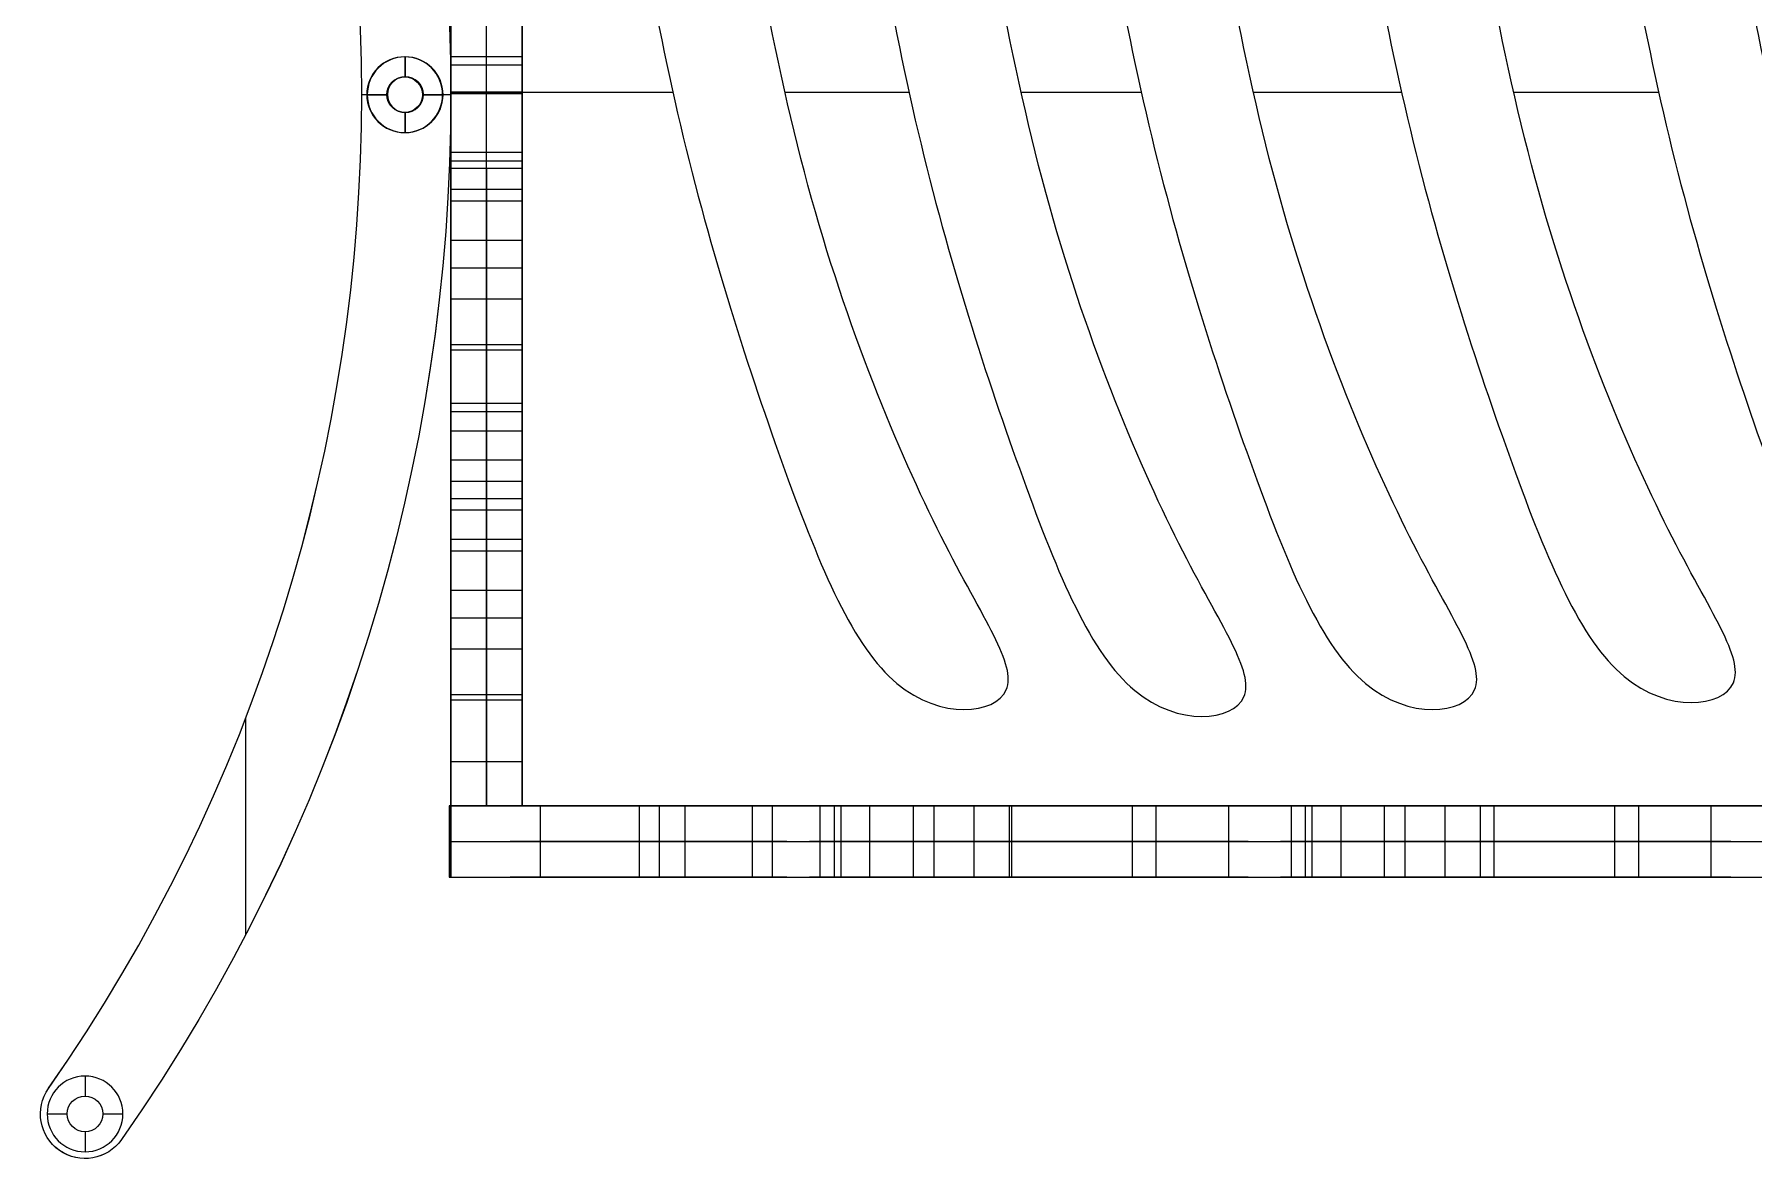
# Model space of a CAD drawing. Header units: millimetres. Extents: x -1400 to 322, y -767 to 376.
# Drawn here: x -1025.4 to -736.2, y 17 to 207 of the extents above; entities that cross this region are included whole.
import ezdxf

# ---------------------------------------------------------------- set-up
doc = ezdxf.new("R2010")
doc.units = ezdxf.units.MM
doc.layers.add('Default', color=18, linetype='Continuous', true_color=0x000000)

msp = doc.modelspace()

# ---------------------------------------------------------------- linework, layer by layer
at = {"layer": 'Default'}
for p, q in [((-955.33, 317.31, 14), (-955.33, 77.31, 14)), ((-955.33, 317.31, 26), (-955.33, 77.31, 26)), ((-955.33, 317.31, 20), (-955.33, 77.31, 20)), ((-955.33, 77.31, 106), (-955.33, 317.31, 106)), ((-949.33, 77.31, 106), (-949.33, 317.31, 106)), ((-943.33, 77.31, 106), (-943.33, 317.31, 106)), ((-955.33, 217.37, 66), (-955.33, 170.91, 66)), ((-943.33, 217.37, 66), (-943.33, 170.91, 66)), ((-955.33, 209.69, 36.17), (-955.33, 184.52, 36.17)), ((-943.33, 209.69, 36.17), (-943.33, 184.52, 36.17)), ((-963.11, 203.25, 65.85), (-963.11, 203.25, 45.85)), ((-963.11, 203.25, 65.85), (-963.11, 199.88, 65.85)), ((-963.11, 203.25, 45.85), (-963.11, 199.88, 45.85)), ((-963.03, 203.25, 39.83), (-963.03, 203.25, 19.83)), ((-963.03, 203.25, 39.83), (-963.03, 199.88, 39.83)), ((-963.03, 203.25, 19.83), (-963.03, 199.88, 19.83)), ((-943.33, 203.23, 74.46), (-955.33, 203.23, 74.46)), ((-963.11, 199.88, 65.85), (-963.11, 199.88, 45.85)), ((-963.03, 199.88, 39.83), (-963.03, 199.88, 19.83)), ((-963.01, 199.9, 19.95), (-963.01, 199.9, 13.95)), ((-963.01, 199.9, 45.95), (-963.01, 199.9, 39.95)), ((-963.01, 199.9, 71.95), (-963.01, 199.9, 65.95)), ((-943.33, 201.82, 90.55), (-955.33, 201.82, 90.55)), ((-970.33, 196.9, 19.95), (-970.33, 196.9, 13.95)), ((-970.33, 196.9, 19.95), (-966.01, 196.9, 19.95)), ((-970.33, 196.9, 13.95), (-966.01, 196.9, 13.95)), ((-970.33, 196.9, 45.95), (-970.33, 196.9, 39.95)), ((-970.33, 196.9, 45.95), (-966.01, 196.9, 45.95)), ((-970.33, 196.9, 39.95), (-966.01, 196.9, 39.95)), ((-970.33, 196.9, 71.95), (-970.33, 196.9, 65.95)), ((-970.33, 196.9, 71.95), (-966.01, 196.9, 71.95)), ((-970.33, 196.9, 65.95), (-966.01, 196.9, 65.95)), ((-969.48, 196.88, 65.85), (-969.48, 196.88, 45.85)), ((-969.48, 196.88, 65.85), (-966.11, 196.88, 65.85)), ((-969.48, 196.88, 45.85), (-966.11, 196.88, 45.85)), ((-969.4, 196.88, 39.83), (-969.4, 196.88, 19.83)), ((-969.4, 196.88, 39.83), (-966.03, 196.88, 39.83)), ((-969.4, 196.88, 19.83), (-966.03, 196.88, 19.83)), ((-966.11, 196.88, 65.85), (-966.11, 196.88, 45.85)), ((-966.03, 196.88, 39.83), (-966.03, 196.88, 19.83)), ((-966.01, 196.9, 19.95), (-966.01, 196.9, 13.95)), ((-966.01, 196.9, 45.95), (-966.01, 196.9, 39.95)), ((-966.01, 196.9, 71.95), (-966.01, 196.9, 65.95)), ((-960.11, 196.88, 65.85), (-960.11, 196.88, 45.85)), ((-960.11, 196.88, 65.85), (-956.74, 196.88, 65.85)), ((-960.11, 196.88, 45.85), (-956.74, 196.88, 45.85)), ((-960.03, 196.88, 39.83), (-960.03, 196.88, 19.83)), ((-960.03, 196.88, 39.83), (-956.66, 196.88, 39.83)), ((-960.03, 196.88, 19.83), (-956.66, 196.88, 19.83)), ((-960.01, 196.9, 19.95), (-960.01, 196.9, 13.95)), ((-960.01, 196.9, 19.95), (-955.33, 196.9, 19.95)), ((-960.01, 196.9, 13.95), (-955.33, 196.9, 13.95)), ((-960.01, 196.9, 45.95), (-960.01, 196.9, 39.95)), ((-960.01, 196.9, 45.95), (-955.33, 196.9, 45.95)), ((-960.01, 196.9, 39.95), (-955.33, 196.9, 39.95)), ((-960.01, 196.9, 71.95), (-960.01, 196.9, 65.95)), ((-960.01, 196.9, 71.95), (-955.33, 196.9, 71.95)), ((-960.01, 196.9, 65.95), (-955.33, 196.9, 65.95)), ((-956.74, 196.88, 65.85), (-956.74, 196.88, 45.85)), ((-956.66, 196.88, 39.83), (-956.66, 196.88, 19.83)), ((-955.33, 197.31, 14), (-955.33, 197.31, 26)), ((-955.33, 197.31, 14), (-917.99, 197.31, 14)), ((-955.33, 197.31, 26), (-917.99, 197.31, 26)), ((-943.33, 197.31, 106), (-955.33, 197.31, 106)), ((-955.33, 197.31, 36.17), (-955.33, 197.31, 70.74)), ((-955.33, 197.31, 92.87), (-955.33, 197.31, 106)), ((-955.33, 197.11, 36.17), (-943.33, 197.11, 36.17)), ((-955.33, 196.9, 19.95), (-955.33, 196.9, 13.95)), ((-955.33, 196.9, 45.95), (-955.33, 196.9, 39.95)), ((-955.33, 196.9, 71.95), (-955.33, 196.9, 65.95)), ((-943.33, 197.31, 36.17), (-943.33, 197.31, 70.74)), ((-943.33, 197.31, 92.87), (-943.33, 197.31, 106)), ((-899.13, 197.31, 14), (-878.26, 197.31, 14)), ((-899.13, 197.31, 26), (-878.26, 197.31, 26)), ((-859.41, 197.31, 14), (-839.19, 197.31, 14)), ((-859.41, 197.31, 26), (-839.19, 197.31, 26)), ((-820.33, 197.31, 14), (-795.41, 197.31, 14)), ((-820.33, 197.31, 26), (-795.41, 197.31, 26)), ((-776.55, 197.31, 14), (-752.16, 197.31, 14)), ((-776.55, 197.31, 26), (-752.16, 197.31, 26)), ((-963.11, 193.88, 65.85), (-963.11, 193.88, 45.85)), ((-963.11, 193.88, 65.85), (-963.11, 190.51, 65.85)), ((-963.11, 193.88, 45.85), (-963.11, 190.51, 45.85)), ((-963.03, 193.88, 39.83), (-963.03, 193.88, 19.83)), ((-963.03, 193.88, 39.83), (-963.03, 190.51, 39.83)), ((-963.03, 193.88, 19.83), (-963.03, 190.51, 19.83)), ((-963.01, 193.9, 19.95), (-963.01, 193.9, 13.95)), ((-963.01, 193.9, 45.95), (-963.01, 193.9, 39.95)), ((-963.01, 193.9, 71.95), (-963.01, 193.9, 65.95)), ((-916.72, 191.77, 14), (-916.72, 191.77, 26)), ((-837.92, 191.77, 14), (-837.92, 191.77, 26)), ((-794.41, 192.94, 14), (-794.41, 192.94, 26)), ((-750.89, 191.77, 14), (-750.89, 191.77, 26)), ((-963.11, 190.51, 65.85), (-963.11, 190.51, 45.85)), ((-963.03, 190.51, 39.83), (-963.03, 190.51, 19.83)), ((-876.73, 190.59, 14), (-876.73, 190.59, 26)), ((-943.33, 187.14, 73.06), (-955.33, 187.14, 73.06)), ((-943.33, 185.73, 89.14), (-955.33, 185.73, 89.14)), ((-955.33, 184.52, 26), (-943.33, 184.52, 26)), ((-955.33, 184.52, 36.17), (-955.33, 184.52, 26)), ((-955.33, 184.52, 26), (-955.33, 77.31, 26)), ((-955.33, 184.52, 36.17), (-943.33, 184.52, 36.17)), ((-955.33, 184.52, 28.91), (-943.33, 184.52, 28.91)), ((-949.33, 184.52, 26), (-949.33, 77.31, 26)), ((-943.33, 184.52, 36.17), (-943.33, 184.52, 26)), ((-943.33, 184.52, 26), (-943.33, 77.31, 26)), ((-772.94, 182.81, 14), (-772.94, 182.81, 26)), ((-943.33, 180.96, 50), (-955.33, 180.96, 50)), ((-895.26, 181.64, 14), (-895.26, 181.64, 26)), ((-855.27, 180.46, 14), (-855.27, 180.46, 26)), ((-816.46, 181.64, 14), (-816.46, 181.64, 26)), ((-943.33, 179, 88.67), (-955.33, 179, 88.67)), ((-943.33, 172.36, 32.08), (-955.33, 172.36, 32.08)), ((-943.33, 167.72, 64.49), (-955.33, 167.72, 64.49)), ((-943.33, 162.52, 58.35), (-955.33, 162.52, 58.35)), ((-943.33, 154.82, 99.94), (-955.33, 154.82, 99.94)), ((-943.33, 153.92, 40.44), (-955.33, 153.92, 40.44)), ((-955.33, 151.64, 66), (-955.33, 145.67, 66)), ((-943.33, 151.64, 66), (-943.33, 145.67, 66)), ((-943.33, 144.94, 66.8), (-955.33, 144.94, 66.8)), ((-943.33, 144.94, 50.77), (-955.33, 144.94, 50.77)), ((-943.33, 143.55, 75.76), (-955.33, 143.55, 75.76)), ((-943.33, 140.29, 83.72), (-955.33, 140.29, 83.72)), ((-943.33, 135.42, 92.15), (-955.33, 135.42, 92.15)), ((-899.13, 133.67, 14), (-899.13, 133.67, 26)), ((-820.33, 133.67, 14), (-820.33, 133.67, 26)), ((-776.81, 134.84, 14), (-776.81, 134.84, 26)), ((-943.33, 131.86, 78.85), (-955.33, 131.86, 78.85)), ((-859.14, 132.49, 14), (-859.14, 132.49, 26)), ((-943.33, 128.91, 50.77), (-955.33, 128.91, 50.77)), ((-943.33, 128.91, 66.8), (-955.33, 128.91, 66.8)), ((-955.33, 128.18, 66), (-955.33, 112.03, 66)), ((-943.33, 128.18, 66), (-943.33, 112.03, 66)), ((-943.33, 126.99, 87.29), (-955.33, 126.99, 87.29)), ((-943.33, 122.08, 50), (-955.33, 122.08, 50)), ((-872.86, 122.6, 14), (-872.86, 122.6, 26)), ((-794.06, 122.6, 14), (-794.06, 122.6, 26)), ((-750.54, 123.78, 14), (-750.54, 123.78, 26)), ((-943.33, 120.12, 88.67), (-955.33, 120.12, 88.67)), ((-832.87, 121.43, 14), (-832.87, 121.43, 26)), ((-943.33, 113.48, 32.08), (-955.33, 113.48, 32.08)), ((-943.33, 108.84, 64.49), (-955.33, 108.84, 64.49)), ((-943.33, 103.64, 58.35), (-955.33, 103.64, 58.35)), ((-757.97, 99.04, 14), (-757.97, 99.04, 26)), ((-943.33, 95.94, 99.94), (-955.33, 95.94, 99.94)), ((-880.29, 97.86, 14), (-880.29, 97.86, 26)), ((-861.91, 96.81, 14), (-861.91, 96.81, 26)), ((-840.3, 96.68, 14), (-840.3, 96.68, 26)), ((-821.92, 95.64, 14), (-821.92, 95.64, 26)), ((-801.49, 97.86, 14), (-801.49, 97.86, 26)), ((-783.11, 96.81, 14), (-783.11, 96.81, 26)), ((-739.59, 97.99, 14), (-739.59, 97.99, 26)), ((-943.33, 95.04, 40.44), (-955.33, 95.04, 40.44)), ((-955.33, 92.76, 66), (-955.33, 77.31, 66)), ((-943.33, 92.76, 66), (-943.33, 77.31, 66)), ((-989.86, 92.03, 19.95), (-989.86, 55.61, 19.95)), ((-989.86, 92.03, 13.95), (-989.86, 55.61, 13.95)), ((-989.86, 92.03, 45.95), (-989.86, 55.61, 45.95)), ((-989.86, 92.03, 39.95), (-989.86, 55.61, 39.95)), ((-989.86, 92.03, 71.95), (-989.86, 55.61, 71.95)), ((-989.86, 92.03, 65.95), (-989.86, 55.61, 65.95)), ((-943.33, 84.67, 75.76), (-955.33, 84.67, 75.76)), ((-435.64, 77.31, 13.79), (-955.64, 77.31, 13.79)), ((-955.64, 77.31, 13.79), (-955.33, 77.31, 106)), ((-955.64, 77.31, 13.79), (-955.64, 65.31, 13.79)), ((-941.73, 77.31, 59.89), (-955.48, 77.31, 59.89)), ((-955.48, 77.31, 59.89), (-955.48, 65.31, 59.89)), ((-955.33, 77.31, 14), (-435.33, 77.31, 14)), ((-955.33, 77.31, 26), (-435.33, 77.31, 26)), ((-955.33, 77.31, 14), (-955.33, 77.31, 26)), ((-955.33, 77.31, 20), (-435.33, 77.31, 20)), ((-943.33, 77.31, 26), (-955.33, 77.31, 26)), ((-943.33, 77.31, 106), (-955.33, 77.31, 106)), ((-955.33, 77.31, 26), (-955.33, 77.31, 106)), ((-943.33, 77.31, 66), (-955.33, 77.31, 66)), ((-955.33, 77.31, 106), (-955.33, 65.31, 106)), ((-635.33, 77.31, 106), (-955.33, 77.31, 106)), ((-949.33, 77.31, 26), (-949.33, 77.31, 106)), ((-943.33, 77.31, 26), (-943.33, 77.31, 106)), ((-940.3, 77.31, 81.33), (-940.3, 65.31, 81.33)), ((-940.3, 77.31, 58.37), (-940.3, 65.31, 58.37)), ((-923.64, 77.31, 31.26), (-923.64, 65.31, 31.26)), ((-920.29, 77.31, 51.82), (-920.29, 65.31, 51.82)), ((-915.99, 77.31, 58.37), (-915.99, 65.31, 58.37)), ((-915.99, 77.31, 81.33), (-915.99, 65.31, 81.33)), ((-862.46, 77.31, 59.89), (-914.57, 77.31, 59.89)), ((-904.65, 77.31, 27.63), (-904.65, 65.31, 27.63)), ((-901.3, 77.31, 48.2), (-901.3, 65.31, 48.2)), ((-893.25, 77.31, 71.44), (-893.25, 65.31, 71.44)), ((-890.86, 77.31, 33.28), (-890.86, 65.31, 33.28)), ((-889.75, 77.31, 84.48), (-889.75, 65.31, 84.48)), ((-884.92, 77.31, 55.45), (-884.92, 65.31, 55.45)), ((-877.59, 77.31, 67.24), (-877.59, 65.31, 67.24)), ((-874.1, 77.31, 80.29), (-874.1, 65.31, 80.29)), ((-867.38, 77.31, 26.98), (-867.38, 65.31, 26.98)), ((-861.44, 77.31, 49.16), (-861.44, 65.31, 49.16)), ((-861.04, 77.31, 81.33), (-861.04, 65.31, 81.33)), ((-861.04, 77.31, 58.37), (-861.04, 65.31, 58.37)), ((-840.75, 77.31, 45.09), (-840.75, 65.31, 45.09)), ((-840.75, 77.31, 31.58), (-840.75, 65.31, 31.58)), ((-836.73, 77.31, 58.37), (-836.73, 65.31, 58.37)), ((-836.73, 77.31, 81.33), (-836.73, 65.31, 81.33)), ((-783.17, 77.31, 59.89), (-835.3, 77.31, 59.89)), ((-824.54, 77.31, 31.58), (-824.54, 65.31, 31.58)), ((-824.54, 77.31, 45.09), (-824.54, 65.31, 45.09)), ((-813.98, 77.31, 71.44), (-813.98, 65.31, 71.44)), ((-811.6, 77.31, 33.28), (-811.6, 65.31, 33.28)), ((-810.49, 77.31, 84.48), (-810.49, 65.31, 84.48)), ((-805.65, 77.31, 55.45), (-805.65, 65.31, 55.45)), ((-798.33, 77.31, 67.24), (-798.33, 65.31, 67.24)), ((-794.83, 77.31, 80.29), (-794.83, 65.31, 80.29)), ((-788.11, 77.31, 26.98), (-788.11, 65.31, 26.98)), ((-782.17, 77.31, 49.16), (-782.17, 65.31, 49.16)), ((-779.86, 77.31, 78.47), (-779.86, 65.31, 78.47)), ((-779.86, 77.31, 55.51), (-779.86, 65.31, 55.51)), ((-759.57, 77.31, 42.22), (-759.57, 65.31, 42.22)), ((-759.57, 77.31, 28.72), (-759.57, 65.31, 28.72)), ((-755.55, 77.31, 55.51), (-755.55, 65.31, 55.51)), ((-755.55, 77.31, 78.47), (-755.55, 65.31, 78.47)), ((-702.42, 77.31, 59.89), (-752.24, 77.31, 59.89)), ((-743.37, 77.31, 28.72), (-743.37, 65.31, 28.72)), ((-743.37, 77.31, 42.22), (-743.37, 65.31, 42.22)), ((-955.64, 71.31, 13.79), (-955.33, 71.31, 106)), ((-955.64, 71.31, 13.79), (-435.64, 71.31, 13.79)), ((-955.33, 71.31, 106), (-635.33, 71.31, 106)), ((-955.64, 65.31, 13.79), (-435.64, 65.31, 13.79)), ((-955.64, 65.31, 13.79), (-955.33, 65.31, 106)), ((-955.48, 65.31, 59.89), (-941.73, 65.31, 59.89)), ((-955.33, 65.31, 106), (-635.33, 65.31, 106)), ((-914.57, 65.31, 59.89), (-862.46, 65.31, 59.89)), ((-835.3, 65.31, 59.89), (-783.17, 65.31, 59.89)), ((-752.24, 65.31, 59.89), (-702.42, 65.31, 59.89)), ((-1016.88, 31.85, 39.95), (-1016.88, 31.85, 19.95)), ((-1016.88, 31.85, 39.95), (-1016.88, 28.48, 39.95)), ((-1016.88, 31.85, 19.95), (-1016.88, 28.48, 19.95)), ((-1016.88, 31.85, 65.95), (-1016.88, 31.85, 45.95)), ((-1016.88, 31.85, 65.95), (-1016.88, 28.48, 65.95)), ((-1016.88, 31.85, 45.95), (-1016.88, 28.48, 45.95)), ((-1023.03, 29.78, 19.95), (-1023.03, 29.78, 13.95)), ((-1023.03, 29.78, 45.95), (-1023.03, 29.78, 39.95)), ((-1023.03, 29.78, 71.95), (-1023.03, 29.78, 65.95)), ((-1016.88, 28.48, 19.95), (-1016.88, 28.48, 13.95)), ((-1016.88, 28.48, 45.95), (-1016.88, 28.48, 39.95)), ((-1016.88, 28.48, 71.95), (-1016.88, 28.48, 65.95)), ((-1016.88, 28.48, 39.95), (-1016.88, 28.48, 19.95)), ((-1016.88, 28.48, 65.95), (-1016.88, 28.48, 45.95)), ((-1023.25, 25.48, 39.95), (-1023.25, 25.48, 19.95)), ((-1023.25, 25.48, 39.95), (-1019.88, 25.48, 39.95)), ((-1023.25, 25.48, 19.95), (-1019.88, 25.48, 19.95)), ((-1023.25, 25.48, 65.95), (-1023.25, 25.48, 45.95)), ((-1023.25, 25.48, 65.95), (-1019.88, 25.48, 65.95)), ((-1023.25, 25.48, 45.95), (-1019.88, 25.48, 45.95)), ((-1019.88, 25.48, 19.95), (-1019.88, 25.48, 13.95)), ((-1019.88, 25.48, 45.95), (-1019.88, 25.48, 39.95)), ((-1019.88, 25.48, 71.95), (-1019.88, 25.48, 65.95)), ((-1019.88, 25.48, 39.95), (-1019.88, 25.48, 19.95)), ((-1019.88, 25.48, 65.95), (-1019.88, 25.48, 45.95)), ((-1013.88, 25.48, 19.95), (-1013.88, 25.48, 13.95)), ((-1013.88, 25.48, 45.95), (-1013.88, 25.48, 39.95)), ((-1013.88, 25.48, 71.95), (-1013.88, 25.48, 65.95)), ((-1013.88, 25.48, 39.95), (-1013.88, 25.48, 19.95)), ((-1013.88, 25.48, 39.95), (-1010.51, 25.48, 39.95)), ((-1013.88, 25.48, 19.95), (-1010.51, 25.48, 19.95)), ((-1013.88, 25.48, 65.95), (-1013.88, 25.48, 45.95)), ((-1013.88, 25.48, 65.95), (-1010.51, 25.48, 65.95)), ((-1013.88, 25.48, 45.95), (-1010.51, 25.48, 45.95)), ((-1010.51, 25.48, 39.95), (-1010.51, 25.48, 19.95)), ((-1010.51, 25.48, 65.95), (-1010.51, 25.48, 45.95)), ((-1016.88, 22.48, 19.95), (-1016.88, 22.48, 13.95)), ((-1016.88, 22.48, 45.95), (-1016.88, 22.48, 39.95)), ((-1016.88, 22.48, 71.95), (-1016.88, 22.48, 65.95)), ((-1016.88, 22.48, 39.95), (-1016.88, 22.48, 19.95)), ((-1016.88, 22.48, 39.95), (-1016.88, 19.11, 39.95)), ((-1016.88, 22.48, 19.95), (-1016.88, 19.11, 19.95)), ((-1016.88, 22.48, 65.95), (-1016.88, 22.48, 45.95)), ((-1016.88, 22.48, 65.95), (-1016.88, 19.11, 65.95)), ((-1016.88, 22.48, 45.95), (-1016.88, 19.11, 45.95)), ((-1010.74, 21.17, 19.95), (-1010.74, 21.17, 13.95)), ((-1010.74, 21.17, 45.95), (-1010.74, 21.17, 39.95)), ((-1010.74, 21.17, 71.95), (-1010.74, 21.17, 65.95)), ((-1021.18, 19.33, 19.95), (-1021.18, 19.33, 13.95)), ((-1021.18, 19.33, 45.95), (-1021.18, 19.33, 39.95)), ((-1021.18, 19.33, 71.95), (-1021.18, 19.33, 65.95)), ((-1016.88, 19.11, 39.95), (-1016.88, 19.11, 19.95)), ((-1016.88, 19.11, 65.95), (-1016.88, 19.11, 45.95))]:
    msp.add_line(p, q, dxfattribs=at)
msp.add_lwpolyline([(-1010.74, 372.62, -0.315299), (-1010.74, 21.17, -1), (-1023.03, 29.78, 0.315299), (-1023.03, 364.02, -1)], format="xyb", close=True, dxfattribs=at)
at = {"layer": 'Default', "extrusion": (1, 0, 0)}
for centre, radius in [((194.48, 81.8, -955.33), 11.42), ((194.48, 81.8, -943.33), 11.42), ((161.27, 82.21, -955.33), 18.86), ((161.27, 82.21, -943.33), 18.86), ((136.93, 58.78, -955.33), 11.34), ((136.93, 58.78, -943.33), 11.34), ((133.64, 85.5, -955.33), 6.89), ((133.64, 85.5, -943.33), 6.89), ((102.39, 82.21, -955.33), 18.86), ((102.39, 82.21, -943.33), 18.86)]:
    msp.add_circle(centre, radius, dxfattribs=at)
at = {"layer": 'Default', "extrusion": (0, 0, -1)}
for centre, radius in [((963.11, 196.88, -65.85), 6.37), ((963.11, 196.88, -45.85), 6.37), ((963.11, 196.88, -55.85), 6.37), ((963.03, 196.88, -39.83), 6.37), ((963.03, 196.88, -19.83), 6.37), ((963.03, 196.88, -29.83), 6.37), ((963.01, 196.9, -19.95), 3), ((963.01, 196.9, -45.95), 3), ((963.01, 196.9, -71.95), 3), ((1016.88, 25.48, -39.95), 6.37), ((1016.88, 25.48, -19.95), 6.37), ((1016.88, 25.48, -29.95), 6.37), ((1016.88, 25.48, -65.95), 6.37), ((1016.88, 25.48, -45.95), 6.37), ((1016.88, 25.48, -55.95), 6.37)]:
    msp.add_circle(centre, radius, dxfattribs=at)
at = {"layer": 'Default'}
for centre in [(-963.11, 196.88, 65.85), (-963.11, 196.88, 45.85), (-963.11, 196.88, 55.85), (-963.03, 196.88, 39.83), (-963.03, 196.88, 19.83), (-963.03, 196.88, 29.83), (-963.01, 196.9, 19.95), (-963.01, 196.9, 13.95), (-963.01, 196.9, 39.95), (-963.01, 196.9, 65.95), (-1016.88, 25.48, 19.95), (-1016.88, 25.48, 19.95), (-1016.88, 25.48, 13.95), (-1016.88, 25.48, 16.95), (-1016.88, 25.48, 45.95), (-1016.88, 25.48, 39.95), (-1016.88, 25.48, 42.95), (-1016.88, 25.48, 71.95), (-1016.88, 25.48, 65.95), (-1016.88, 25.48, 68.95), (-1016.88, 25.48, 39.95), (-1016.88, 25.48, 19.95), (-1016.88, 25.48, 29.95), (-1016.88, 25.48, 65.95), (-1016.88, 25.48, 45.95), (-1016.88, 25.48, 55.95)]:
    msp.add_circle(centre, 3, dxfattribs=at)
at = {"layer": 'Default', "extrusion": (-6.41225e-17, 0, -1)}
for centre in [(1261.7, 196.9, -19.95), (1261.7, 196.9, -13.95), (1261.7, 196.9, -16.95)]:
    msp.add_arc(centre, 306.36, 145, 215, dxfattribs=at)
at = {"layer": 'Default', "extrusion": (-2.5649e-16, 0, -1)}
for centre in [(1261.7, 196.9, -45.95), (1261.7, 196.9, -71.95), (1261.7, 196.9, -65.95), (1261.7, 196.9, -68.95)]:
    msp.add_arc(centre, 306.36, 145, 215, dxfattribs=at)
at = {"layer": 'Default', "extrusion": (-1.28245e-16, 0, -1)}
for centre in [(1261.7, 196.9, -39.95), (1261.7, 196.9, -42.95)]:
    msp.add_arc(centre, 306.36, 145, 215, dxfattribs=at)
at = {"layer": 'Default'}
for centre in [(-1261.7, 196.9, 19.95), (-1261.7, 196.9, 13.95), (-1261.7, 196.9, 16.95), (-1261.7, 196.9, 45.95), (-1261.7, 196.9, 39.95), (-1261.7, 196.9, 42.95), (-1261.7, 196.9, 71.95), (-1261.7, 196.9, 65.95), (-1261.7, 196.9, 68.95)]:
    msp.add_arc(centre, 291.36, 325, 35, dxfattribs=at)
at = {"layer": 'Default', "extrusion": (0, 0, -1)}
for centre in [(1016.88, 25.48, -19.95), (1016.88, 25.48, -13.95), (1016.88, 25.48, -16.95), (1016.88, 25.48, -45.95), (1016.88, 25.48, -39.95), (1016.88, 25.48, -42.95), (1016.88, 25.48, -71.95), (1016.88, 25.48, -65.95), (1016.88, 25.48, -68.95)]:
    msp.add_arc(centre, 7.5, 215, 35, dxfattribs=at)
at = {"layer": 'Default'}
for points in [[(-812.5, 294.96, 14), (-810.34, 301.12, 14), (-802.09, 299.49, 14), (-796.98, 292.49, 14), (-791.88, 285.49, 14), (-789.92, 273.11, 14), (-786.81, 253.43, 14), (-783.7, 233.75, 14), (-779.44, 206.76, 14), (-772.94, 182.81, 14), (-766.44, 158.86, 14), (-757.71, 137.95, 14), (-750.54, 123.78, 14), (-743.38, 109.6, 14), (-737.78, 102.16, 14), (-739.59, 97.99, 14), (-741.41, 93.82, 14), (-750.62, 92.92, 14), (-757.97, 99.04, 14), (-765.32, 105.16, 14), (-770.81, 118.29, 14), (-776.81, 134.84, 14), (-782.81, 151.39, 14), (-789.32, 171.36, 14), (-794.41, 192.94, 14), (-799.49, 214.53, 14), (-803.16, 237.75, 14), (-806.95, 256.32, 14), (-810.75, 274.89, 14), (-814.67, 288.81, 14), (-812.5, 294.96, 14)], [(-812.5, 294.96, 26), (-810.34, 301.12, 26), (-802.09, 299.49, 26), (-796.98, 292.49, 26), (-791.88, 285.49, 26), (-789.92, 273.11, 26), (-786.81, 253.43, 26), (-783.7, 233.75, 26), (-779.44, 206.76, 26), (-772.94, 182.81, 26), (-766.44, 158.86, 26), (-757.71, 137.95, 26), (-750.54, 123.78, 26), (-743.38, 109.6, 26), (-737.78, 102.16, 26), (-739.59, 97.99, 26), (-741.41, 93.82, 26), (-750.62, 92.92, 26), (-757.97, 99.04, 26), (-765.32, 105.16, 26), (-770.81, 118.29, 26), (-776.81, 134.84, 26), (-782.81, 151.39, 26), (-789.32, 171.36, 26), (-794.41, 192.94, 26), (-799.49, 214.53, 26), (-803.16, 237.75, 26), (-806.95, 256.32, 26), (-810.75, 274.89, 26), (-814.67, 288.81, 26), (-812.5, 294.96, 26)], [(-934.82, 293.79, 14), (-932.65, 299.94, 14), (-924.4, 298.31, 14), (-919.3, 291.31, 14), (-914.19, 284.31, 14), (-912.24, 271.94, 14), (-909.13, 252.26, 14), (-906.02, 232.57, 14), (-901.76, 205.59, 14), (-895.26, 181.64, 14), (-888.76, 157.69, 14), (-880.02, 136.78, 14), (-872.86, 122.6, 14), (-865.7, 108.43, 14), (-860.1, 100.98, 14), (-861.91, 96.81, 14), (-863.72, 92.64, 14), (-872.94, 91.74, 14), (-880.29, 97.86, 14), (-887.64, 103.98, 14), (-893.13, 117.12, 14), (-899.13, 133.67, 14), (-905.13, 150.22, 14), (-911.63, 170.18, 14), (-916.72, 191.77, 14), (-921.81, 213.36, 14), (-925.48, 236.57, 14), (-929.27, 255.14, 14), (-933.07, 273.71, 14), (-936.99, 287.64, 14), (-934.82, 293.79, 14)], [(-934.82, 293.79, 26), (-932.65, 299.94, 26), (-924.4, 298.31, 26), (-919.3, 291.31, 26), (-914.19, 284.31, 26), (-912.24, 271.94, 26), (-909.13, 252.26, 26), (-906.02, 232.57, 26), (-901.76, 205.59, 26), (-895.26, 181.64, 26), (-888.76, 157.69, 26), (-880.02, 136.78, 26), (-872.86, 122.6, 26), (-865.7, 108.43, 26), (-860.1, 100.98, 26), (-861.91, 96.81, 26), (-863.72, 92.64, 26), (-872.94, 91.74, 26), (-880.29, 97.86, 26), (-887.64, 103.98, 26), (-893.13, 117.12, 26), (-899.13, 133.67, 26), (-905.13, 150.22, 26), (-911.63, 170.18, 26), (-916.72, 191.77, 26), (-921.81, 213.36, 26), (-925.48, 236.57, 26), (-929.27, 255.14, 26), (-933.07, 273.71, 26), (-936.99, 287.64, 26), (-934.82, 293.79, 26)], [(-894.83, 292.61, 14), (-892.67, 298.76, 14), (-884.41, 297.14, 14), (-879.31, 290.14, 14), (-874.21, 283.14, 14), (-872.25, 270.76, 14), (-869.14, 251.08, 14), (-866.03, 231.4, 14), (-861.77, 204.41, 14), (-855.27, 180.46, 14), (-848.77, 156.51, 14), (-840.04, 135.6, 14), (-832.87, 121.43, 14), (-825.71, 107.25, 14), (-820.11, 99.81, 14), (-821.92, 95.64, 14), (-823.73, 91.47, 14), (-832.95, 90.57, 14), (-840.3, 96.68, 14), (-847.65, 102.8, 14), (-853.14, 115.94, 14), (-859.14, 132.49, 14), (-865.14, 149.04, 14), (-871.65, 169, 14), (-876.73, 190.59, 14), (-881.82, 212.18, 14), (-885.49, 235.39, 14), (-889.28, 253.96, 14), (-893.08, 272.53, 14), (-897, 286.46, 14), (-894.83, 292.61, 14)], [(-894.83, 292.61, 26), (-892.67, 298.76, 26), (-884.41, 297.14, 26), (-879.31, 290.14, 26), (-874.21, 283.14, 26), (-872.25, 270.76, 26), (-869.14, 251.08, 26), (-866.03, 231.4, 26), (-861.77, 204.41, 26), (-855.27, 180.46, 26), (-848.77, 156.51, 26), (-840.04, 135.6, 26), (-832.87, 121.43, 26), (-825.71, 107.25, 26), (-820.11, 99.81, 26), (-821.92, 95.64, 26), (-823.73, 91.47, 26), (-832.95, 90.57, 26), (-840.3, 96.68, 26), (-847.65, 102.8, 26), (-853.14, 115.94, 26), (-859.14, 132.49, 26), (-865.14, 149.04, 26), (-871.65, 169, 26), (-876.73, 190.59, 26), (-881.82, 212.18, 26), (-885.49, 235.39, 26), (-889.28, 253.96, 26), (-893.08, 272.53, 26), (-897, 286.46, 26), (-894.83, 292.61, 26)], [(-856.02, 293.79, 14), (-853.85, 299.94, 14), (-845.6, 298.31, 14), (-840.5, 291.31, 14), (-835.39, 284.31, 14), (-833.44, 271.94, 14), (-830.33, 252.26, 14), (-827.22, 232.57, 14), (-822.96, 205.59, 14), (-816.46, 181.64, 14), (-809.96, 157.69, 14), (-801.22, 136.78, 14), (-794.06, 122.6, 14), (-786.9, 108.43, 14), (-781.3, 100.98, 14), (-783.11, 96.81, 14), (-784.92, 92.64, 14), (-794.14, 91.74, 14), (-801.49, 97.86, 14), (-808.84, 103.98, 14), (-814.33, 117.12, 14), (-820.33, 133.67, 14), (-826.33, 150.22, 14), (-832.83, 170.18, 14), (-837.92, 191.77, 14), (-843.01, 213.36, 14), (-846.68, 236.57, 14), (-850.47, 255.14, 14), (-854.27, 273.71, 14), (-858.19, 287.64, 14), (-856.02, 293.79, 14)], [(-856.02, 293.79, 26), (-853.85, 299.94, 26), (-845.6, 298.31, 26), (-840.5, 291.31, 26), (-835.39, 284.31, 26), (-833.44, 271.94, 26), (-830.33, 252.26, 26), (-827.22, 232.57, 26), (-822.96, 205.59, 26), (-816.46, 181.64, 26), (-809.96, 157.69, 26), (-801.22, 136.78, 26), (-794.06, 122.6, 26), (-786.9, 108.43, 26), (-781.3, 100.98, 26), (-783.11, 96.81, 26), (-784.92, 92.64, 26), (-794.14, 91.74, 26), (-801.49, 97.86, 26), (-808.84, 103.98, 26), (-814.33, 117.12, 26), (-820.33, 133.67, 26), (-826.33, 150.22, 26), (-832.83, 170.18, 26), (-837.92, 191.77, 26), (-843.01, 213.36, 26), (-846.68, 236.57, 26), (-850.47, 255.14, 26), (-854.27, 273.71, 26), (-858.19, 287.64, 26), (-856.02, 293.79, 26)], [(-768.99, 293.79, 14), (-766.82, 299.94, 14), (-758.57, 298.31, 14), (-753.47, 291.31, 14), (-748.36, 284.31, 14), (-746.41, 271.94, 14), (-743.3, 252.26, 14), (-740.19, 232.57, 14), (-735.93, 205.59, 14), (-729.43, 181.64, 14), (-722.93, 157.69, 14), (-714.19, 136.78, 14), (-707.03, 122.6, 14), (-699.86, 108.43, 14), (-694.27, 100.98, 14), (-696.08, 96.81, 14), (-697.89, 92.64, 14), (-707.1, 91.74, 14), (-714.46, 97.86, 14), (-721.81, 103.98, 14), (-727.3, 117.12, 14), (-733.29, 133.67, 14), (-739.29, 150.22, 14), (-745.8, 170.18, 14), (-750.89, 191.77, 14), (-755.98, 213.36, 14), (-759.64, 236.57, 14), (-763.44, 255.14, 14), (-767.23, 273.71, 14), (-771.15, 287.64, 14), (-768.99, 293.79, 14)], [(-768.99, 293.79, 26), (-766.82, 299.94, 26), (-758.57, 298.31, 26), (-753.47, 291.31, 26), (-748.36, 284.31, 26), (-746.41, 271.94, 26), (-743.3, 252.26, 26), (-740.19, 232.57, 26), (-735.93, 205.59, 26), (-729.43, 181.64, 26), (-722.93, 157.69, 26), (-714.19, 136.78, 26), (-707.03, 122.6, 26), (-699.86, 108.43, 26), (-694.27, 100.98, 26), (-696.08, 96.81, 26), (-697.89, 92.64, 26), (-707.1, 91.74, 26), (-714.46, 97.86, 26), (-721.81, 103.98, 26), (-727.3, 117.12, 26), (-733.29, 133.67, 26), (-739.29, 150.22, 26), (-745.8, 170.18, 26), (-750.89, 191.77, 26), (-755.98, 213.36, 26), (-759.64, 236.57, 26), (-763.44, 255.14, 26), (-767.23, 273.71, 26), (-771.15, 287.64, 26), (-768.99, 293.79, 26)]]:
    msp.add_open_spline(points, degree=3, knots=[0, 0, 0, 0, 51.144202, 51.144202, 51.144202, 102.288404, 102.288404, 102.288404, 153.432606, 153.432606, 153.432606, 204.576808, 204.576808, 204.576808, 255.721009, 255.721009, 255.721009, 306.865211, 306.865211, 306.865211, 358.009413, 358.009413, 358.009413, 409.153615, 409.153615, 409.153615, 460.297817, 460.297817, 460.297817, 511.442019, 511.442019, 511.442019, 511.442019], dxfattribs=at)
at = {"layer": 'Default', "extrusion": (1, 0, 0)}
for points in [[(-955.33, 153.92, 40.44), (-955.33, 158.84, 27.3), (-955.33, 172.36, 32.08), (-955.33, 185.88, 36.86), (-955.33, 180.96, 50), (-955.33, 176.04, 63.13), (-955.33, 162.52, 58.35), (-955.33, 149, 53.57), (-955.33, 153.92, 40.44)], [(-943.33, 153.92, 40.44), (-943.33, 158.84, 27.3), (-943.33, 172.36, 32.08), (-943.33, 185.88, 36.86), (-943.33, 180.96, 50), (-943.33, 176.04, 63.13), (-943.33, 162.52, 58.35), (-943.33, 149, 53.57), (-943.33, 153.92, 40.44)], [(-955.33, 95.04, 40.44), (-955.33, 99.96, 27.3), (-955.33, 113.48, 32.08), (-955.33, 127, 36.86), (-955.33, 122.08, 50), (-955.33, 117.16, 63.13), (-955.33, 103.64, 58.35), (-955.33, 90.12, 53.57), (-955.33, 95.04, 40.44)], [(-943.33, 95.04, 40.44), (-943.33, 99.96, 27.3), (-943.33, 113.48, 32.08), (-943.33, 127, 36.86), (-943.33, 122.08, 50), (-943.33, 117.16, 63.13), (-943.33, 103.64, 58.35), (-943.33, 90.12, 53.57), (-943.33, 95.04, 40.44)]]:
    msp.add_rational_spline(points, [1, 0.707106781187, 1, 0.707106781187, 1, 0.707106781187, 1, 0.707106781187, 1], degree=2, knots=[-118.506346, -118.506346, -118.506346, -88.879759, -88.879759, -59.253173, -59.253173, -29.626586, -29.626586, 0, 0, 0], dxfattribs=at)
at = {"layer": 'Default', "extrusion": (0, -1, 0)}
for points, knots in [([(-915.99, 77.31, 58.37), (-903.84, 77.31, 69.85), (-915.99, 77.31, 81.33), (-928.15, 77.31, 92.81), (-940.3, 77.31, 81.33), (-952.46, 77.31, 69.85), (-940.3, 77.31, 58.37), (-928.15, 77.31, 46.89), (-915.99, 77.31, 58.37)], [0, 0, 0, 35.004634, 35.004634, 70.009269, 70.009269, 105.013903, 105.013903, 140.018537, 140.018537, 140.018537]), ([(-889.75, 77.31, 84.48), (-899.33, 77.31, 80.06), (-893.25, 77.31, 71.44), (-887.17, 77.31, 62.82), (-877.59, 77.31, 67.24), (-868.02, 77.31, 71.67), (-874.1, 77.31, 80.29), (-880.18, 77.31, 88.91), (-889.75, 77.31, 84.48)], [0, 0, 0, 35.004634, 35.004634, 70.009269, 70.009269, 105.013903, 105.013903, 140.018537, 140.018537, 140.018537]), ([(-884.92, 77.31, 55.45), (-899.63, 77.31, 47.51), (-890.86, 77.31, 33.28), (-882.09, 77.31, 19.04), (-867.38, 77.31, 26.98), (-852.67, 77.31, 34.93), (-861.44, 77.31, 49.16), (-870.21, 77.31, 63.4), (-884.92, 77.31, 55.45)], [0, 0, 0, 35.004634, 35.004634, 70.009269, 70.009269, 105.013903, 105.013903, 140.018537, 140.018537, 140.018537]), ([(-824.54, 77.31, 31.58), (-816.44, 77.31, 38.34), (-824.54, 77.31, 45.09), (-832.65, 77.31, 51.84), (-840.75, 77.31, 45.09), (-848.85, 77.31, 38.34), (-840.75, 77.31, 31.58), (-832.65, 77.31, 24.83), (-824.54, 77.31, 31.58)], [0, 0, 0, 35.004634, 35.004634, 70.009269, 70.009269, 105.013903, 105.013903, 140.018537, 140.018537, 140.018537]), ([(-755.55, 77.31, 55.51), (-743.4, 77.31, 66.99), (-755.55, 77.31, 78.47), (-767.71, 77.31, 89.95), (-779.86, 77.31, 78.47), (-792.02, 77.31, 66.99), (-779.86, 77.31, 55.51), (-767.71, 77.31, 44.03), (-755.55, 77.31, 55.51)], [0, 0, 0, 35.004634, 35.004634, 70.009269, 70.009269, 105.013903, 105.013903, 140.018537, 140.018537, 140.018537]), ([(-743.37, 77.31, 28.72), (-735.26, 77.31, 35.47), (-743.37, 77.31, 42.22), (-751.47, 77.31, 48.98), (-759.57, 77.31, 42.22), (-767.68, 77.31, 35.47), (-759.57, 77.31, 28.72), (-751.47, 77.31, 21.96), (-743.37, 77.31, 28.72)], [0, 0, 0, 35.004634, 35.004634, 70.009269, 70.009269, 105.013903, 105.013903, 140.018537, 140.018537, 140.018537]), ([(-889.75, 71.31, 84.48), (-899.33, 71.31, 80.06), (-893.25, 71.31, 71.44), (-887.17, 71.31, 62.82), (-877.59, 71.31, 67.24), (-868.02, 71.31, 71.67), (-874.1, 71.31, 80.29), (-880.18, 71.31, 88.91), (-889.75, 71.31, 84.48)], [0, 0, 0, 35.004634, 35.004634, 70.009269, 70.009269, 105.013903, 105.013903, 140.018537, 140.018537, 140.018537]), ([(-884.92, 71.31, 55.45), (-899.63, 71.31, 47.51), (-890.86, 71.31, 33.28), (-882.09, 71.31, 19.04), (-867.38, 71.31, 26.98), (-852.67, 71.31, 34.93), (-861.44, 71.31, 49.16), (-870.21, 71.31, 63.4), (-884.92, 71.31, 55.45)], [0, 0, 0, 35.004634, 35.004634, 70.009269, 70.009269, 105.013903, 105.013903, 140.018537, 140.018537, 140.018537]), ([(-824.54, 71.31, 31.58), (-816.44, 71.31, 38.34), (-824.54, 71.31, 45.09), (-832.65, 71.31, 51.84), (-840.75, 71.31, 45.09), (-848.85, 71.31, 38.34), (-840.75, 71.31, 31.58), (-832.65, 71.31, 24.83), (-824.54, 71.31, 31.58)], [0, 0, 0, 35.004634, 35.004634, 70.009269, 70.009269, 105.013903, 105.013903, 140.018537, 140.018537, 140.018537]), ([(-810.49, 71.31, 84.48), (-820.06, 71.31, 80.06), (-813.98, 71.31, 71.44), (-807.9, 71.31, 62.82), (-798.33, 71.31, 67.24), (-788.75, 71.31, 71.67), (-794.83, 71.31, 80.29), (-800.91, 71.31, 88.91), (-810.49, 71.31, 84.48)], [0, 0, 0, 35.004634, 35.004634, 70.009269, 70.009269, 105.013903, 105.013903, 140.018537, 140.018537, 140.018537]), ([(-743.37, 71.31, 28.72), (-735.26, 71.31, 35.47), (-743.37, 71.31, 42.22), (-751.47, 71.31, 48.98), (-759.57, 71.31, 42.22), (-767.68, 71.31, 35.47), (-759.57, 71.31, 28.72), (-751.47, 71.31, 21.96), (-743.37, 71.31, 28.72)], [0, 0, 0, 35.004634, 35.004634, 70.009269, 70.009269, 105.013903, 105.013903, 140.018537, 140.018537, 140.018537]), ([(-889.75, 65.31, 84.48), (-880.18, 65.31, 88.91), (-874.1, 65.31, 80.29), (-868.02, 65.31, 71.67), (-877.59, 65.31, 67.24), (-887.17, 65.31, 62.82), (-893.25, 65.31, 71.44), (-899.33, 65.31, 80.06), (-889.75, 65.31, 84.48)], [-140.018537, -140.018537, -140.018537, -105.013903, -105.013903, -70.009269, -70.009269, -35.004634, -35.004634, 0, 0, 0]), ([(-884.92, 65.31, 55.45), (-870.21, 65.31, 63.4), (-861.44, 65.31, 49.16), (-852.67, 65.31, 34.93), (-867.38, 65.31, 26.98), (-882.09, 65.31, 19.04), (-890.86, 65.31, 33.28), (-899.63, 65.31, 47.51), (-884.92, 65.31, 55.45)], [-140.018537, -140.018537, -140.018537, -105.013903, -105.013903, -70.009269, -70.009269, -35.004634, -35.004634, 0, 0, 0]), ([(-810.49, 65.31, 84.48), (-800.91, 65.31, 88.91), (-794.83, 65.31, 80.29), (-788.75, 65.31, 71.67), (-798.33, 65.31, 67.24), (-807.9, 65.31, 62.82), (-813.98, 65.31, 71.44), (-820.06, 65.31, 80.06), (-810.49, 65.31, 84.48)], [-140.018537, -140.018537, -140.018537, -105.013903, -105.013903, -70.009269, -70.009269, -35.004634, -35.004634, 0, 0, 0])]:
    msp.add_rational_spline(points, [1, 0.707106781187, 1, 0.707106781187, 1, 0.707106781187, 1, 0.707106781187, 1], degree=2, knots=knots, dxfattribs=at)
at = {"layer": 'Default', "extrusion": (0, 1, 0)}
for points, knots in [([(-901.3, 77.31, 48.2), (-909.12, 77.31, 60.29), (-920.29, 77.31, 51.82), (-931.46, 77.31, 43.35), (-923.64, 77.31, 31.26), (-915.82, 77.31, 19.16), (-904.65, 77.31, 27.63), (-893.48, 77.31, 36.1), (-901.3, 77.31, 48.2)], [-43.47172, -43.47172, -43.47172, -32.60379, -32.60379, -21.73586, -21.73586, -10.86793, -10.86793, 0, 0, 0]), ([(-836.73, 77.31, 58.37), (-824.57, 77.31, 69.85), (-836.73, 77.31, 81.33), (-848.88, 77.31, 92.81), (-861.04, 77.31, 81.33), (-873.19, 77.31, 69.85), (-861.04, 77.31, 58.37), (-848.88, 77.31, 46.89), (-836.73, 77.31, 58.37)], [0, 0, 0, 35.004634, 35.004634, 70.009269, 70.009269, 105.013903, 105.013903, 140.018537, 140.018537, 140.018537]), ([(-810.49, 77.31, 84.48), (-820.06, 77.31, 80.06), (-813.98, 77.31, 71.44), (-807.9, 77.31, 62.82), (-798.33, 77.31, 67.24), (-788.75, 77.31, 71.67), (-794.83, 77.31, 80.29), (-800.91, 77.31, 88.91), (-810.49, 77.31, 84.48)], [0, 0, 0, 35.004634, 35.004634, 70.009269, 70.009269, 105.013903, 105.013903, 140.018537, 140.018537, 140.018537]), ([(-805.65, 77.31, 55.45), (-820.37, 77.31, 47.51), (-811.6, 77.31, 33.28), (-802.83, 77.31, 19.04), (-788.11, 77.31, 26.98), (-773.4, 77.31, 34.93), (-782.17, 77.31, 49.16), (-790.94, 77.31, 63.4), (-805.65, 77.31, 55.45)], [0, 0, 0, 35.004634, 35.004634, 70.009269, 70.009269, 105.013903, 105.013903, 140.018537, 140.018537, 140.018537]), ([(-915.99, 71.31, 58.37), (-903.84, 71.31, 69.85), (-915.99, 71.31, 81.33), (-928.15, 71.31, 92.81), (-940.3, 71.31, 81.33), (-952.46, 71.31, 69.85), (-940.3, 71.31, 58.37), (-928.15, 71.31, 46.89), (-915.99, 71.31, 58.37)], [0, 0, 0, 35.004634, 35.004634, 70.009269, 70.009269, 105.013903, 105.013903, 140.018537, 140.018537, 140.018537]), ([(-901.3, 71.31, 48.2), (-909.12, 71.31, 60.29), (-920.29, 71.31, 51.82), (-931.46, 71.31, 43.35), (-923.64, 71.31, 31.26), (-915.82, 71.31, 19.16), (-904.65, 71.31, 27.63), (-893.48, 71.31, 36.1), (-901.3, 71.31, 48.2)], [-43.47172, -43.47172, -43.47172, -32.60379, -32.60379, -21.73586, -21.73586, -10.86793, -10.86793, 0, 0, 0]), ([(-836.73, 71.31, 58.37), (-824.57, 71.31, 69.85), (-836.73, 71.31, 81.33), (-848.88, 71.31, 92.81), (-861.04, 71.31, 81.33), (-873.19, 71.31, 69.85), (-861.04, 71.31, 58.37), (-848.88, 71.31, 46.89), (-836.73, 71.31, 58.37)], [0, 0, 0, 35.004634, 35.004634, 70.009269, 70.009269, 105.013903, 105.013903, 140.018537, 140.018537, 140.018537]), ([(-805.65, 71.31, 55.45), (-820.37, 71.31, 47.51), (-811.6, 71.31, 33.28), (-802.83, 71.31, 19.04), (-788.11, 71.31, 26.98), (-773.4, 71.31, 34.93), (-782.17, 71.31, 49.16), (-790.94, 71.31, 63.4), (-805.65, 71.31, 55.45)], [0, 0, 0, 35.004634, 35.004634, 70.009269, 70.009269, 105.013903, 105.013903, 140.018537, 140.018537, 140.018537]), ([(-755.55, 71.31, 55.51), (-743.4, 71.31, 66.99), (-755.55, 71.31, 78.47), (-767.71, 71.31, 89.95), (-779.86, 71.31, 78.47), (-792.02, 71.31, 66.99), (-779.86, 71.31, 55.51), (-767.71, 71.31, 44.03), (-755.55, 71.31, 55.51)], [0, 0, 0, 35.004634, 35.004634, 70.009269, 70.009269, 105.013903, 105.013903, 140.018537, 140.018537, 140.018537]), ([(-915.99, 65.31, 58.37), (-928.15, 65.31, 46.89), (-940.3, 65.31, 58.37), (-952.46, 65.31, 69.85), (-940.3, 65.31, 81.33), (-928.15, 65.31, 92.81), (-915.99, 65.31, 81.33), (-903.84, 65.31, 69.85), (-915.99, 65.31, 58.37)], [-140.018537, -140.018537, -140.018537, -105.013903, -105.013903, -70.009269, -70.009269, -35.004634, -35.004634, 0, 0, 0]), ([(-901.3, 65.31, 48.2), (-893.48, 65.31, 36.1), (-904.65, 65.31, 27.63), (-915.82, 65.31, 19.16), (-923.64, 65.31, 31.26), (-931.46, 65.31, 43.35), (-920.29, 65.31, 51.82), (-909.12, 65.31, 60.29), (-901.3, 65.31, 48.2)], [0, 0, 0, 10.86793, 10.86793, 21.73586, 21.73586, 32.60379, 32.60379, 43.47172, 43.47172, 43.47172]), ([(-836.73, 65.31, 58.37), (-848.88, 65.31, 46.89), (-861.04, 65.31, 58.37), (-873.19, 65.31, 69.85), (-861.04, 65.31, 81.33), (-848.88, 65.31, 92.81), (-836.73, 65.31, 81.33), (-824.57, 65.31, 69.85), (-836.73, 65.31, 58.37)], [-140.018537, -140.018537, -140.018537, -105.013903, -105.013903, -70.009269, -70.009269, -35.004634, -35.004634, 0, 0, 0]), ([(-824.54, 65.31, 31.58), (-832.65, 65.31, 24.83), (-840.75, 65.31, 31.58), (-848.85, 65.31, 38.34), (-840.75, 65.31, 45.09), (-832.65, 65.31, 51.84), (-824.54, 65.31, 45.09), (-816.44, 65.31, 38.34), (-824.54, 65.31, 31.58)], [-140.018537, -140.018537, -140.018537, -105.013903, -105.013903, -70.009269, -70.009269, -35.004634, -35.004634, 0, 0, 0]), ([(-805.65, 65.31, 55.45), (-790.94, 65.31, 63.4), (-782.17, 65.31, 49.16), (-773.4, 65.31, 34.93), (-788.11, 65.31, 26.98), (-802.83, 65.31, 19.04), (-811.6, 65.31, 33.28), (-820.37, 65.31, 47.51), (-805.65, 65.31, 55.45)], [-140.018537, -140.018537, -140.018537, -105.013903, -105.013903, -70.009269, -70.009269, -35.004634, -35.004634, 0, 0, 0]), ([(-755.55, 65.31, 55.51), (-767.71, 65.31, 44.03), (-779.86, 65.31, 55.51), (-792.02, 65.31, 66.99), (-779.86, 65.31, 78.47), (-767.71, 65.31, 89.95), (-755.55, 65.31, 78.47), (-743.4, 65.31, 66.99), (-755.55, 65.31, 55.51)], [-140.018537, -140.018537, -140.018537, -105.013903, -105.013903, -70.009269, -70.009269, -35.004634, -35.004634, 0, 0, 0]), ([(-743.37, 65.31, 28.72), (-751.47, 65.31, 21.96), (-759.57, 65.31, 28.72), (-767.68, 65.31, 35.47), (-759.57, 65.31, 42.22), (-751.47, 65.31, 48.98), (-743.37, 65.31, 42.22), (-735.26, 65.31, 35.47), (-743.37, 65.31, 28.72)], [-140.018537, -140.018537, -140.018537, -105.013903, -105.013903, -70.009269, -70.009269, -35.004634, -35.004634, 0, 0, 0])]:
    msp.add_rational_spline(points, [1, 0.707106781187, 1, 0.707106781187, 1, 0.707106781187, 1, 0.707106781187, 1], degree=2, knots=knots, dxfattribs=at)

doc.saveas('drawing.dxf')
